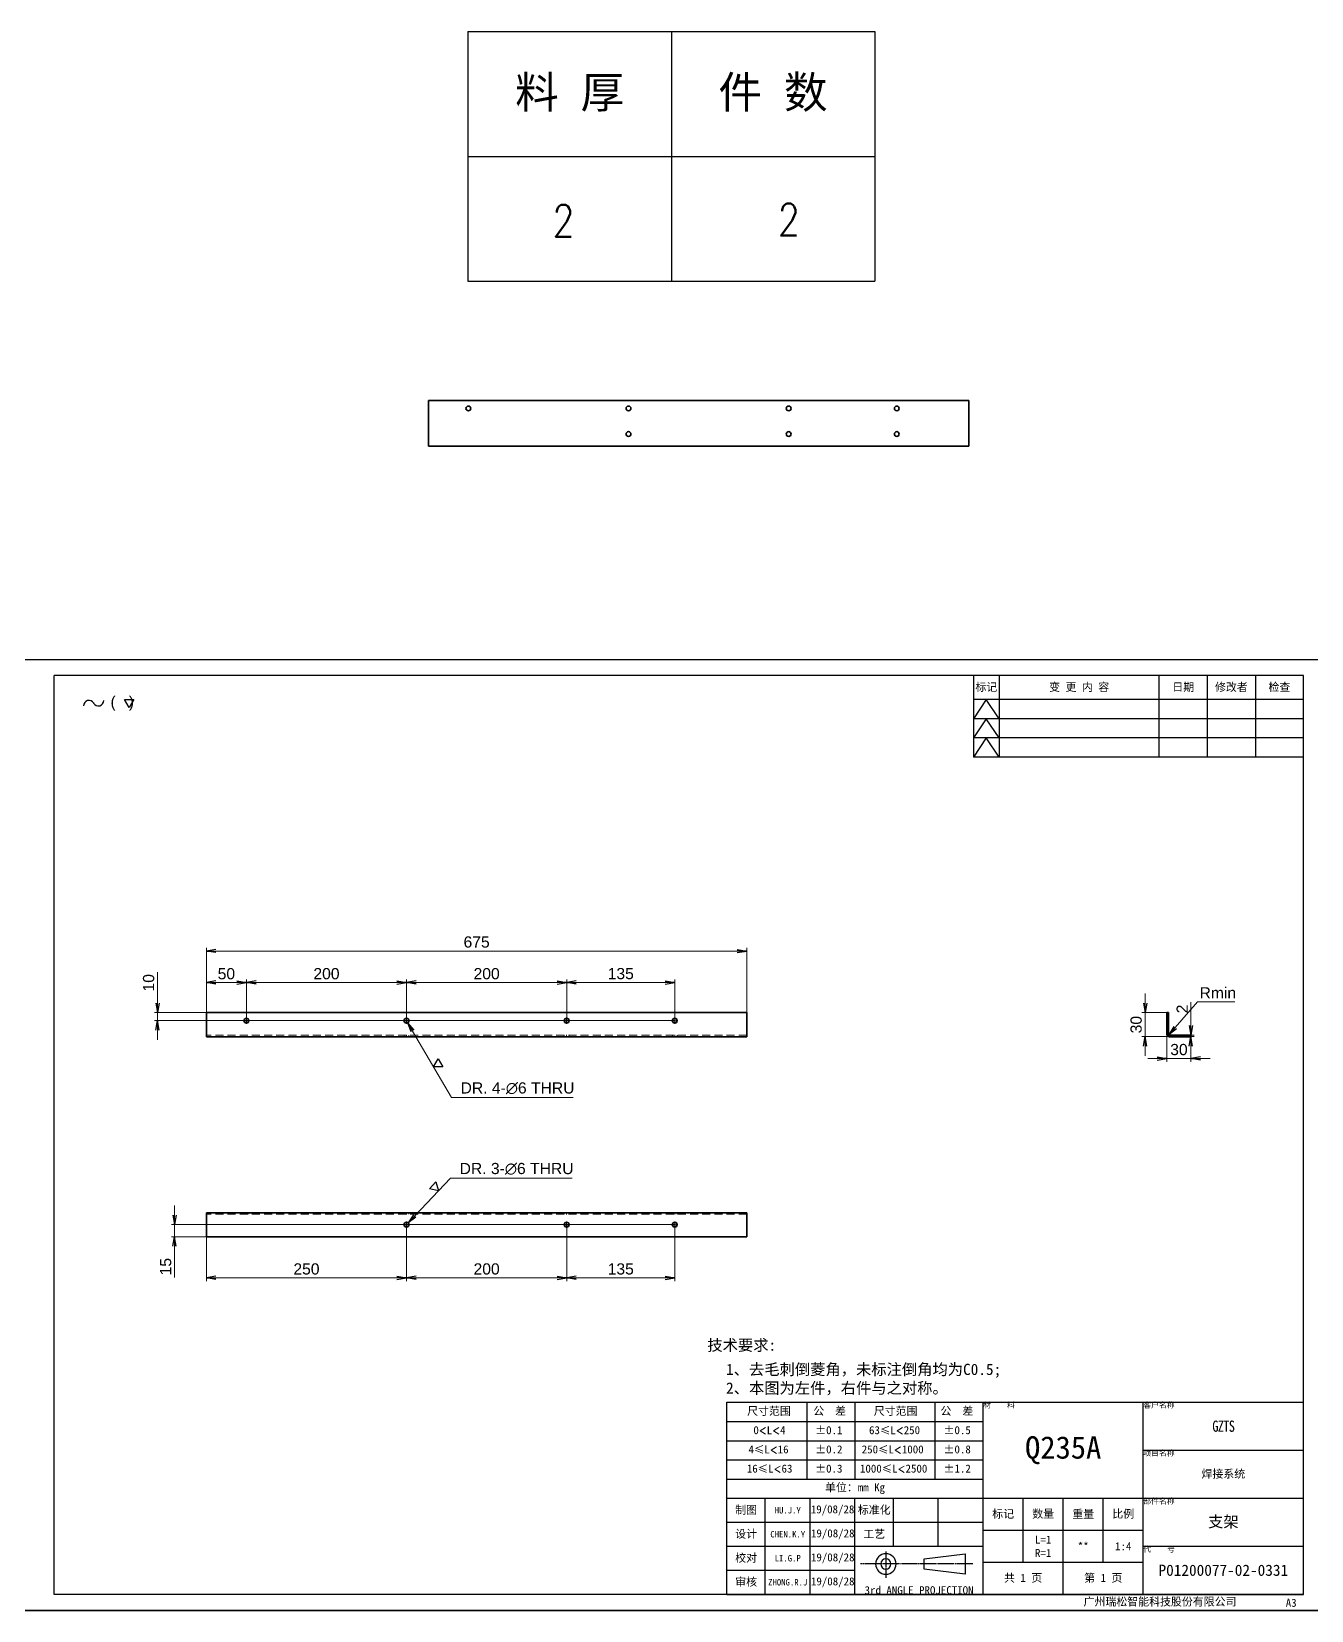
# Model space of a CAD drawing. Header units: millimetres. Extents: x -1727 to 307751, y -105919 to 6637.
# Drawn here: x 3478 to 5076, y -8118 to -6145 of the extents above; entities that cross this region are included whole.
import ezdxf
from ezdxf.enums import TextEntityAlignment as Align

# ---------------------------------------------------------------- set-up
doc = ezdxf.new("R2010")
doc.units = ezdxf.units.MM
doc.linetypes.add('CENTER-HOKUTO', pattern=[23, 20, -1, 1, -1])
doc.linetypes.add('HIDDEN-HOKUTO', pattern=[3.8, 2.5, -1.3])
doc.layers.add('A3', color=7, linetype='Continuous', plot=False)
for name, color, linetype in [('AM_7', 2, 'CENTER-HOKUTO'), ('AM_HID', 1, 'HIDDEN-HOKUTO'), ('AM_VIS', 7, 'Continuous'), ('TITLE_FRAME', 7, 'Continuous'), ('WORD_DIM', 253, 'Continuous')]:
    doc.layers.add(name, color=color, linetype=linetype)
doc.layers.add('SOLID LINE', color=7, linetype='Continuous', lineweight=30)
doc.styles.add('DIM', font='txt.shx', dxfattribs={"width": 0.8, "bigfont": 'bigfont.shx'})
doc.styles.get("Standard").update_dxf_attribs({"font": 'arial.ttf'})
doc.dimstyles.new('STANDARD 1-4', dxfattribs={"dimscale": 4, "dimtxt": 3.5, "dimasz": 3, "dimexe": 1, "dimexo": 0, "dimgap": 1, "dimtad": 3, "dimdsep": 46, "dimtxsty": 'Standard', "dimblk1": 'OPEN', "dimblk2": 'OPEN', "dimsah": 1, "dimcen": 0, "dimclrd": 256, "dimclre": 256, "dimclrt": 3, "dimazin": 2, "dimtfac": 1, "dimtmove": 0, "dimatfit": 3, "dimldrblk": 'OPEN', "dimfxl": 0, "dimtolj": 1, "dimtzin": 0, "dimlwd": 13, "dimlwe": 13, "dimarcsym": 0})
doc.dimstyles.new('STANDARD 1-4$3', dxfattribs={"dimscale": 4, "dimtxt": 3.5, "dimasz": 3, "dimexe": 1, "dimexo": 0, "dimgap": 1, "dimtad": 3, "dimtoh": 1, "dimdsep": 46, "dimtxsty": 'Standard', "dimblk1": 'OPEN', "dimblk2": 'OPEN', "dimsah": 1, "dimcen": 0, "dimclrd": 256, "dimclre": 256, "dimclrt": 3, "dimazin": 2, "dimtfac": 1, "dimtmove": 0, "dimatfit": 3, "dimldrblk": 'OPEN', "dimfxl": 0, "dimtolj": 1, "dimtzin": 0, "dimlwd": 13, "dimlwe": 13, "dimarcsym": 0})
doc.dimstyles.new('STANDARD 1-4$4', dxfattribs={"dimscale": 4, "dimtxt": 3.5, "dimasz": 3, "dimexe": 1, "dimexo": 0, "dimgap": 1, "dimtad": 3, "dimtoh": 1, "dimdsep": 46, "dimtxsty": 'Standard', "dimblk1": 'OPEN', "dimblk2": 'OPEN', "dimsah": 1, "dimcen": 0, "dimclrd": 256, "dimclre": 256, "dimclrt": 3, "dimazin": 2, "dimtfac": 1, "dimtmove": 0, "dimatfit": 3, "dimldrblk": 'OPEN', "dimfxl": 0, "dimtolj": 1, "dimtzin": 0, "dimlwd": 13, "dimlwe": 13, "dimarcsym": 0})

# ---------------------------------------------------------------- blocks, each defined once
blk = doc.blocks.new('_OPEN')
at = {"color": 0}
for p, q in [((-1, 0.17), (0, 0)), ((-1, -0.17), (0, 0)), ((0, 0), (-1, 0))]:
    blk.add_line(p, q, dxfattribs=at)
blk = doc.blocks.new('*D254')
at = {"layer": 'DEFPOINTS', "color": 0, "linetype": 'Continuous', "ltscale": 5, "transparency": 16777216}
for p in [(4371, -7294.2), (3696, -7380.8), (4371, -7386.2)]:
    blk.add_point(p, dxfattribs=at)
at = {"layer": 'WORD_DIM', "linetype": 'Continuous', "lineweight": 13, "ltscale": 5, "transparency": 16777216}
for p, q in [((3696, -7380.8), (3696, -7290.2)), ((3708, -7294.2), (4359, -7294.2)), ((4371, -7386.2), (4371, -7290.2))]:
    blk.add_line(p, q, dxfattribs=at)
at = {"layer": 'WORD_DIM', "linetype": 'Continuous', "lineweight": 13, "ltscale": 5, "transparency": 16777216, "xscale": 12, "yscale": 12, "zscale": 12, "rotation": 180}
blk.add_blockref('_OPEN', (3696, -7294.2), dxfattribs=at)
at = {"layer": 'WORD_DIM', "linetype": 'Continuous', "lineweight": 13, "ltscale": 5, "transparency": 16777216, "xscale": 12, "yscale": 12, "zscale": 12}
blk.add_blockref('_OPEN', (4371, -7294.2), dxfattribs=at)
at = {"layer": 'WORD_DIM', "color": 3, "linetype": 'Continuous', "ltscale": 5, "transparency": 16777216, "insert": (4033.5, -7283), "char_height": 14, "attachment_point": 5}
blk.add_mtext('\\A1;675', dxfattribs=at)
blk = doc.blocks.new('*D255')
at = {"layer": 'DEFPOINTS', "color": 0, "linetype": 'Continuous', "ltscale": 5, "transparency": 16777216}
for p in [(3746, -7333.7), (3696, -7380.8), (3746, -7381.2)]:
    blk.add_point(p, dxfattribs=at)
at = {"layer": 'WORD_DIM', "linetype": 'Continuous', "lineweight": 13, "ltscale": 5, "transparency": 16777216}
for p, q in [((3696, -7380.8), (3696, -7329.7)), ((3708, -7333.7), (3734, -7333.7)), ((3746, -7381.2), (3746, -7329.7))]:
    blk.add_line(p, q, dxfattribs=at)
at = {"layer": 'WORD_DIM', "linetype": 'Continuous', "lineweight": 13, "ltscale": 5, "transparency": 16777216, "xscale": 12, "yscale": 12, "zscale": 12, "rotation": 180}
blk.add_blockref('_OPEN', (3696, -7333.7), dxfattribs=at)
at = {"layer": 'WORD_DIM', "linetype": 'Continuous', "lineweight": 13, "ltscale": 5, "transparency": 16777216, "xscale": 12, "yscale": 12, "zscale": 12}
blk.add_blockref('_OPEN', (3746, -7333.7), dxfattribs=at)
at = {"layer": 'WORD_DIM', "color": 3, "linetype": 'Continuous', "ltscale": 5, "transparency": 16777216, "insert": (3721, -7322.6), "char_height": 14, "attachment_point": 5}
blk.add_mtext('\\A1;50', dxfattribs=at)
blk = doc.blocks.new('*D256')
at = {"layer": 'DEFPOINTS', "color": 0, "linetype": 'Continuous', "ltscale": 5, "transparency": 16777216}
for p in [(3946, -7333.7), (3746, -7381.2), (3946, -7381.2)]:
    blk.add_point(p, dxfattribs=at)
at = {"layer": 'WORD_DIM', "linetype": 'Continuous', "lineweight": 13, "ltscale": 5, "transparency": 16777216}
for p, q in [((3746, -7381.2), (3746, -7329.7)), ((3758, -7333.7), (3934, -7333.7)), ((3946, -7381.2), (3946, -7329.7))]:
    blk.add_line(p, q, dxfattribs=at)
at = {"layer": 'WORD_DIM', "linetype": 'Continuous', "lineweight": 13, "ltscale": 5, "transparency": 16777216, "xscale": 12, "yscale": 12, "zscale": 12, "rotation": 180}
blk.add_blockref('_OPEN', (3746, -7333.7), dxfattribs=at)
at = {"layer": 'WORD_DIM', "linetype": 'Continuous', "lineweight": 13, "ltscale": 5, "transparency": 16777216, "xscale": 12, "yscale": 12, "zscale": 12}
blk.add_blockref('_OPEN', (3946, -7333.7), dxfattribs=at)
at = {"layer": 'WORD_DIM', "color": 3, "linetype": 'Continuous', "ltscale": 5, "transparency": 16777216, "insert": (3846, -7322.6), "char_height": 14, "attachment_point": 5}
blk.add_mtext('\\A1;200', dxfattribs=at)
blk = doc.blocks.new('*D257')
at = {"layer": 'DEFPOINTS', "color": 0, "linetype": 'Continuous', "ltscale": 5, "transparency": 16777216}
for p in [(4146, -7333.7), (3946, -7381.2), (4146, -7381.2)]:
    blk.add_point(p, dxfattribs=at)
at = {"layer": 'WORD_DIM', "linetype": 'Continuous', "lineweight": 13, "ltscale": 5, "transparency": 16777216}
for p, q in [((3946, -7381.2), (3946, -7329.7)), ((3958, -7333.7), (4134, -7333.7)), ((4146, -7381.2), (4146, -7329.7))]:
    blk.add_line(p, q, dxfattribs=at)
at = {"layer": 'WORD_DIM', "linetype": 'Continuous', "lineweight": 13, "ltscale": 5, "transparency": 16777216, "xscale": 12, "yscale": 12, "zscale": 12, "rotation": 180}
blk.add_blockref('_OPEN', (3946, -7333.7), dxfattribs=at)
at = {"layer": 'WORD_DIM', "linetype": 'Continuous', "lineweight": 13, "ltscale": 5, "transparency": 16777216, "xscale": 12, "yscale": 12, "zscale": 12}
blk.add_blockref('_OPEN', (4146, -7333.7), dxfattribs=at)
at = {"layer": 'WORD_DIM', "color": 3, "linetype": 'Continuous', "ltscale": 5, "transparency": 16777216, "insert": (4046, -7322.6), "char_height": 14, "attachment_point": 5}
blk.add_mtext('\\A1;200', dxfattribs=at)
blk = doc.blocks.new('*D258')
at = {"layer": 'DEFPOINTS', "color": 0, "linetype": 'Continuous', "ltscale": 5, "transparency": 16777216}
for p in [(4281, -7333.7), (4146, -7381.2), (4281, -7381.2)]:
    blk.add_point(p, dxfattribs=at)
at = {"layer": 'WORD_DIM', "linetype": 'Continuous', "lineweight": 13, "ltscale": 5, "transparency": 16777216}
for p, q in [((4146, -7381.2), (4146, -7329.7)), ((4158, -7333.7), (4269, -7333.7)), ((4281, -7381.2), (4281, -7329.7))]:
    blk.add_line(p, q, dxfattribs=at)
at = {"layer": 'WORD_DIM', "linetype": 'Continuous', "lineweight": 13, "ltscale": 5, "transparency": 16777216, "xscale": 12, "yscale": 12, "zscale": 12, "rotation": 180}
blk.add_blockref('_OPEN', (4146, -7333.7), dxfattribs=at)
at = {"layer": 'WORD_DIM', "linetype": 'Continuous', "lineweight": 13, "ltscale": 5, "transparency": 16777216, "xscale": 12, "yscale": 12, "zscale": 12}
blk.add_blockref('_OPEN', (4281, -7333.7), dxfattribs=at)
at = {"layer": 'WORD_DIM', "color": 3, "linetype": 'Continuous', "ltscale": 5, "transparency": 16777216, "insert": (4213.5, -7322.5), "char_height": 14, "attachment_point": 5}
blk.add_mtext('\\A1;135', dxfattribs=at)
blk = doc.blocks.new('*D259')
at = {"layer": 'DEFPOINTS', "color": 0, "linetype": 'Continuous', "ltscale": 5, "transparency": 16777216}
for p in [(3635.1, -7371.2), (3696, -7371.2), (4281, -7381.2)]:
    blk.add_point(p, dxfattribs=at)
at = {"layer": 'WORD_DIM', "linetype": 'Continuous', "lineweight": 13, "ltscale": 5, "transparency": 16777216}
for p, q in [((3635.1, -7359.2), (3635.1, -7320.5)), ((3696, -7371.2), (3631.1, -7371.2)), ((3635.1, -7381.2), (3635.1, -7371.2)), ((4281, -7381.2), (3631.1, -7381.2)), ((3635.1, -7393.2), (3635.1, -7405.2))]:
    blk.add_line(p, q, dxfattribs=at)
at = {"layer": 'WORD_DIM', "linetype": 'Continuous', "lineweight": 13, "ltscale": 5, "transparency": 16777216, "xscale": 12, "yscale": 12, "zscale": 12}
for p, rotation in [((3635.1, -7371.2), 270), ((3635.1, -7381.2), 90)]:
    blk.add_blockref('_OPEN', p, dxfattribs=dict(at, rotation=rotation))
at = {"layer": 'WORD_DIM', "color": 3, "linetype": 'Continuous', "ltscale": 5, "transparency": 16777216, "insert": (3623.9, -7333.9), "char_height": 14, "attachment_point": 5, "rotation": 90}
blk.add_mtext('\\A1;10', dxfattribs=at)
blk = doc.blocks.new('*D260')
at = {"layer": 'DEFPOINTS', "color": 0, "linetype": 'Continuous', "ltscale": 5, "transparency": 16777216}
for p in [(3696, -7636.1), (3946, -7636.1), (3696, -7702.6)]:
    blk.add_point(p, dxfattribs=at)
at = {"layer": 'WORD_DIM', "linetype": 'Continuous', "lineweight": 13, "ltscale": 5, "transparency": 16777216}
for p, q in [((3696, -7636.1), (3696, -7706.6)), ((3946, -7636.1), (3946, -7706.6)), ((3934, -7702.6), (3708, -7702.6))]:
    blk.add_line(p, q, dxfattribs=at)
at = {"layer": 'WORD_DIM', "linetype": 'Continuous', "lineweight": 13, "ltscale": 5, "transparency": 16777216, "xscale": 12, "yscale": 12, "zscale": 12, "rotation": 180}
blk.add_blockref('_OPEN', (3696, -7702.6), dxfattribs=at)
at = {"layer": 'WORD_DIM', "linetype": 'Continuous', "lineweight": 13, "ltscale": 5, "transparency": 16777216, "xscale": 12, "yscale": 12, "zscale": 12}
blk.add_blockref('_OPEN', (3946, -7702.6), dxfattribs=at)
at = {"layer": 'WORD_DIM', "color": 3, "linetype": 'Continuous', "ltscale": 5, "transparency": 16777216, "insert": (3821, -7691.5), "char_height": 14, "attachment_point": 5}
blk.add_mtext('\\A1;250', dxfattribs=at)
blk = doc.blocks.new('*D261')
at = {"layer": 'DEFPOINTS', "color": 0, "linetype": 'Continuous', "ltscale": 5, "transparency": 16777216}
for p in [(3946, -7636.1), (4146, -7636.1), (4146, -7702.6)]:
    blk.add_point(p, dxfattribs=at)
at = {"layer": 'WORD_DIM', "linetype": 'Continuous', "lineweight": 13, "ltscale": 5, "transparency": 16777216}
for p, q in [((3946, -7636.1), (3946, -7706.6)), ((4146, -7636.1), (4146, -7706.6)), ((3958, -7702.6), (4134, -7702.6))]:
    blk.add_line(p, q, dxfattribs=at)
at = {"layer": 'WORD_DIM', "linetype": 'Continuous', "lineweight": 13, "ltscale": 5, "transparency": 16777216, "xscale": 12, "yscale": 12, "zscale": 12, "rotation": 180}
blk.add_blockref('_OPEN', (3946, -7702.6), dxfattribs=at)
at = {"layer": 'WORD_DIM', "linetype": 'Continuous', "lineweight": 13, "ltscale": 5, "transparency": 16777216, "xscale": 12, "yscale": 12, "zscale": 12}
blk.add_blockref('_OPEN', (4146, -7702.6), dxfattribs=at)
at = {"layer": 'WORD_DIM', "color": 3, "linetype": 'Continuous', "ltscale": 5, "transparency": 16777216, "insert": (4046, -7691.5), "char_height": 14, "attachment_point": 5}
blk.add_mtext('\\A1;200', dxfattribs=at)
blk = doc.blocks.new('*D262')
at = {"layer": 'DEFPOINTS', "color": 0, "linetype": 'Continuous', "ltscale": 5, "transparency": 16777216}
for p in [(4146, -7636.1), (4281, -7636.1), (4281, -7702.6)]:
    blk.add_point(p, dxfattribs=at)
at = {"layer": 'WORD_DIM', "linetype": 'Continuous', "lineweight": 13, "ltscale": 5, "transparency": 16777216}
for p, q in [((4146, -7636.1), (4146, -7706.6)), ((4281, -7636.1), (4281, -7706.6)), ((4158, -7702.6), (4269, -7702.6))]:
    blk.add_line(p, q, dxfattribs=at)
at = {"layer": 'WORD_DIM', "linetype": 'Continuous', "lineweight": 13, "ltscale": 5, "transparency": 16777216, "xscale": 12, "yscale": 12, "zscale": 12, "rotation": 180}
blk.add_blockref('_OPEN', (4146, -7702.6), dxfattribs=at)
at = {"layer": 'WORD_DIM', "linetype": 'Continuous', "lineweight": 13, "ltscale": 5, "transparency": 16777216, "xscale": 12, "yscale": 12, "zscale": 12}
blk.add_blockref('_OPEN', (4281, -7702.6), dxfattribs=at)
at = {"layer": 'WORD_DIM', "color": 3, "linetype": 'Continuous', "ltscale": 5, "transparency": 16777216, "insert": (4213.5, -7691.5), "char_height": 14, "attachment_point": 5}
blk.add_mtext('\\A1;135', dxfattribs=at)
blk = doc.blocks.new('*D263')
at = {"layer": 'DEFPOINTS', "color": 0, "linetype": 'Continuous', "ltscale": 5, "transparency": 16777216}
for p in [(3656.3, -7651.1), (3696, -7651.1), (4281, -7636.1)]:
    blk.add_point(p, dxfattribs=at)
at = {"layer": 'WORD_DIM', "linetype": 'Continuous', "lineweight": 13, "ltscale": 5, "transparency": 16777216}
for p, q in [((3656.3, -7624.1), (3656.3, -7612.1)), ((4281, -7636.1), (3652.3, -7636.1)), ((3696, -7651.1), (3652.3, -7651.1)), ((3656.3, -7636.1), (3656.3, -7651.1)), ((3656.3, -7663.1), (3656.3, -7702))]:
    blk.add_line(p, q, dxfattribs=at)
at = {"layer": 'WORD_DIM', "linetype": 'Continuous', "lineweight": 13, "ltscale": 5, "transparency": 16777216, "xscale": 12, "yscale": 12, "zscale": 12}
for p, rotation in [((3656.3, -7636.1), 270), ((3656.3, -7651.1), 90)]:
    blk.add_blockref('_OPEN', p, dxfattribs=dict(at, rotation=rotation))
at = {"layer": 'WORD_DIM', "color": 3, "linetype": 'Continuous', "ltscale": 5, "transparency": 16777216, "insert": (3645.2, -7688.6), "char_height": 14, "attachment_point": 5, "rotation": 90}
blk.add_mtext('\\A1;15', dxfattribs=at)
blk = doc.blocks.new('*D264')
at = {"layer": 'DEFPOINTS', "color": 0, "linetype": 'Continuous', "ltscale": 5, "transparency": 16777216}
for p in [(4868.4, -7371.2), (4896.6, -7371.2), (4901.5, -7401.2)]:
    blk.add_point(p, dxfattribs=at)
at = {"layer": 'WORD_DIM', "linetype": 'Continuous', "lineweight": 13, "ltscale": 5, "transparency": 16777216}
for p, q in [((4868.4, -7359.2), (4868.4, -7347.2)), ((4896.6, -7371.2), (4864.4, -7371.2)), ((4868.4, -7401.2), (4868.4, -7371.2)), ((4901.5, -7401.2), (4864.4, -7401.2)), ((4868.4, -7413.2), (4868.4, -7425.2))]:
    blk.add_line(p, q, dxfattribs=at)
at = {"layer": 'WORD_DIM', "linetype": 'Continuous', "lineweight": 13, "ltscale": 5, "transparency": 16777216, "xscale": 12, "yscale": 12, "zscale": 12}
for p, rotation in [((4868.4, -7371.2), 270), ((4868.4, -7401.2), 90)]:
    blk.add_blockref('_OPEN', p, dxfattribs=dict(at, rotation=rotation))
at = {"layer": 'WORD_DIM', "color": 3, "linetype": 'Continuous', "ltscale": 5, "transparency": 16777216, "insert": (4857.2, -7386.2), "char_height": 14, "attachment_point": 5, "rotation": 90}
blk.add_mtext('\\A1;30', dxfattribs=at)
blk = doc.blocks.new('*D265')
at = {"layer": 'DEFPOINTS', "color": 0, "linetype": 'Continuous', "ltscale": 5, "transparency": 16777216}
for p in [(4895.6, -7395.7), (4925.6, -7401.2), (4925.6, -7428.5)]:
    blk.add_point(p, dxfattribs=at)
at = {"layer": 'WORD_DIM', "linetype": 'Continuous', "lineweight": 13, "ltscale": 5, "transparency": 16777216}
for p, q in [((4895.6, -7395.7), (4895.6, -7432.5)), ((4925.6, -7401.2), (4925.6, -7432.5)), ((4883.6, -7428.5), (4871.6, -7428.5)), ((4895.6, -7428.5), (4925.6, -7428.5)), ((4937.6, -7428.5), (4949.6, -7428.5))]:
    blk.add_line(p, q, dxfattribs=at)
at = {"layer": 'WORD_DIM', "linetype": 'Continuous', "lineweight": 13, "ltscale": 5, "transparency": 16777216, "xscale": 12, "yscale": 12, "zscale": 12}
blk.add_blockref('_OPEN', (4895.6, -7428.5), dxfattribs=at)
at = {"layer": 'WORD_DIM', "linetype": 'Continuous', "lineweight": 13, "ltscale": 5, "transparency": 16777216, "xscale": 12, "yscale": 12, "zscale": 12, "rotation": 180}
blk.add_blockref('_OPEN', (4925.6, -7428.5), dxfattribs=at)
at = {"layer": 'WORD_DIM', "color": 3, "linetype": 'Continuous', "ltscale": 5, "transparency": 16777216, "insert": (4910.6, -7417.4), "char_height": 14, "attachment_point": 5}
blk.add_mtext('\\A1;30', dxfattribs=at)
blk = doc.blocks.new('*D266')
at = {"layer": 'DEFPOINTS', "color": 0, "linetype": 'Continuous', "ltscale": 5, "transparency": 16777216}
for p in [(4898, -7399), (4898.6, -7398.2)]:
    blk.add_point(p, dxfattribs=at)
at = {"layer": 'WORD_DIM', "linetype": 'ByBlock', "lineweight": 13, "ltscale": 5, "transparency": 16777216}
for p, q in [((4933.8, -7357.5), (4905.8, -7389.9)), ((4980.5, -7357.5), (4933.8, -7357.5))]:
    blk.add_line(p, q, dxfattribs=at)
at = {"layer": 'WORD_DIM', "linetype": 'Continuous', "lineweight": 13, "ltscale": 5, "transparency": 16777216, "xscale": 12, "yscale": 12, "zscale": 12, "rotation": 229.1891953305635}
blk.add_blockref('_OPEN', (4898, -7399), dxfattribs=at)
at = {"layer": 'WORD_DIM', "color": 3, "linetype": 'Continuous', "ltscale": 5, "transparency": 16777216, "insert": (4959.2, -7346.5), "char_height": 14, "attachment_point": 5}
blk.add_mtext('\\A1;Rmin', dxfattribs=at)
blk = doc.blocks.new('*D267')
at = {"layer": 'DEFPOINTS', "color": 0, "linetype": 'Continuous', "ltscale": 5, "transparency": 16777216}
for p in [(3944.4, -7378.6), (3947.5, -7383.8)]:
    blk.add_point(p, dxfattribs=at)
at = {"layer": 'WORD_DIM', "linetype": 'Continuous', "lineweight": 13, "ltscale": 5, "transparency": 16777216}
for p, q in [((4002.2, -7477.2), (3953.5, -7394.2)), ((4154.2, -7477.2), (4002.2, -7477.2))]:
    blk.add_line(p, q, dxfattribs=at)
at = {"layer": 'WORD_DIM', "linetype": 'Continuous', "lineweight": 13, "ltscale": 5, "transparency": 16777216, "xscale": 12, "yscale": 12, "zscale": 12, "rotation": 120.3516537074668}
blk.add_blockref('_OPEN', (3947.5, -7383.8), dxfattribs=at)
at = {"layer": 'WORD_DIM', "color": 3, "linetype": 'Continuous', "ltscale": 5, "transparency": 16777216, "insert": (4084.6, -7465.7), "char_height": 14, "attachment_point": 5}
blk.add_mtext('\\A1;DR. 4-∅6 THRU', dxfattribs=at)
blk = doc.blocks.new('shiage1')
at = {"layer": 'WORD_DIM', "color": 3, "linetype": 'Continuous'}
for p, q in [((0, 0), (-1.44, 2.5)), ((-1.44, 2.5), (1.44, 2.5)), ((1.44, 2.5), (0, 0))]:
    blk.add_line(p, q, dxfattribs=at)
blk = doc.blocks.new('*D268')
at = {"layer": 'DEFPOINTS', "color": 0, "linetype": 'Continuous', "ltscale": 5, "transparency": 16777216}
for p in [(3948, -7634), (3943.9, -7638.3)]:
    blk.add_point(p, dxfattribs=at)
at = {"layer": 'WORD_DIM', "linetype": 'Continuous', "lineweight": 13, "ltscale": 5, "transparency": 16777216}
for p, q in [((4001, -7577.9), (3956.3, -7625.2)), ((4153, -7577.9), (4001, -7577.9))]:
    blk.add_line(p, q, dxfattribs=at)
at = {"layer": 'WORD_DIM', "linetype": 'Continuous', "lineweight": 13, "ltscale": 5, "transparency": 16777216, "xscale": 12, "yscale": 12, "zscale": 12, "rotation": 226.6188650612831}
blk.add_blockref('_OPEN', (3948, -7634), dxfattribs=at)
at = {"layer": 'WORD_DIM', "color": 3, "linetype": 'Continuous', "ltscale": 5, "transparency": 16777216, "insert": (4083.4, -7566.4), "char_height": 14, "attachment_point": 5}
blk.add_mtext('\\A1;DR. 3-∅6 THRU', dxfattribs=at)
blk = doc.blocks.new('shiage0')
at = {"layer": 'WORD_DIM', "color": 3, "linetype": 'Continuous'}
for centre, start, end in [((1.69, 0), 30, 180), ((4.61, 1.69), 210, 0)]:
    blk.add_arc(centre, 1.69, start, end, dxfattribs=at)
blk = doc.blocks.new('12')
at = {"layer": 'TITLE_FRAME', "color": 3, "linetype": 'Continuous'}
blk.add_lwpolyline([(20.46, 3.03), (19.01, 5.53), (21.9, 5.53)], close=True, dxfattribs=at)
blk.add_blockref('shiage0', (6.23, 3.56), dxfattribs=at)
blk.add_text('(   )', height=3.5, dxfattribs=at).set_placement((14.64, 3.08))
blk = doc.blocks.new('*D339')
at = {"layer": 'DEFPOINTS', "color": 0, "linetype": 'Continuous', "ltscale": 5, "transparency": 16777216}
for p in [(4925.6, -7399.2), (4925.6, -7399.2), (4925.6, -7401.2)]:
    blk.add_point(p, dxfattribs=at)
at = {"layer": 'WORD_DIM', "linetype": 'Continuous', "lineweight": 13, "ltscale": 5, "transparency": 16777216}
for p, q in [((4925.6, -7387.2), (4925.6, -7358)), ((4925.6, -7399.2), (4929.6, -7399.2)), ((4925.6, -7401.2), (4925.6, -7399.2)), ((4925.6, -7401.2), (4929.6, -7401.2)), ((4925.6, -7413.2), (4925.6, -7425.2))]:
    blk.add_line(p, q, dxfattribs=at)
at = {"layer": 'WORD_DIM', "linetype": 'Continuous', "lineweight": 13, "ltscale": 5, "transparency": 16777216, "xscale": 12, "yscale": 12, "zscale": 12}
for p, rotation in [((4925.6, -7399.2), 270), ((4925.6, -7401.2), 90)]:
    blk.add_blockref('_OPEN', p, dxfattribs=dict(at, rotation=rotation))
at = {"layer": 'WORD_DIM', "color": 3, "linetype": 'Continuous', "ltscale": 5, "transparency": 16777216, "insert": (4914.6, -7366.6), "char_height": 14, "attachment_point": 5, "rotation": 90}
blk.add_mtext('\\A1;2', dxfattribs=at)
blk = doc.blocks.new('*T16')
at = {"color": 0, "linetype": 'ByBlock', "lineweight": -2, "transparency": 16777216}
for p, q in [((0, 0), (127, 0)), ((0, 0), (0, -78)), ((63.5, 0), (63.5, -78)), ((127, 0), (127, -78)), ((0, -39), (127, -39)), ((0, -78), (127, -78))]:
    blk.add_line(p, q, dxfattribs=at)
at = {"color": 0, "transparency": 16777216, "char_height": 10, "width": 60.5, "attachment_point": 5}
for s, insert in [('{\\fSimSun|b0|i0|c134|p2;料 厚}', (31.75, -19.5)), ('{\\fSimSun|b0|i0|c134|p2;件 数}', (95.25, -19.5))]:
    blk.add_mtext(s, dxfattribs=dict(at, insert=insert))
blk = doc.blocks.new('拆图参数')
blk.add_blockref('*T16', (-63.5, 78))
at = {"style": 'DIM', "width": 0.8}
blk.add_attdef('6', text='', height=10, dxfattribs=at).set_placement((-37.13, 18.91), align=Align.MIDDLE_LEFT)
blk.add_attdef('1', text='', height=10, dxfattribs=at).set_placement((36.65, 19.27), align=Align.MIDDLE_CENTER)

msp = doc.modelspace()

# ---------------------------------------------------------------- linework, layer by layer
msp.add_line((538.05434, -8118.07641), (39955.55791, -8118.07641))
at = {"layer": 'A3', "linetype": 'Continuous'}
msp.add_lwpolyline([(3406.05394, -6929.98265), (5086.05394, -6929.98265), (5086.05394, -8117.98265), (3406.05394, -8117.98265)], close=True, dxfattribs=at)
at = {"layer": 'AM_7', "lineweight": 13, "ltscale": 4}
for p, q in [((3745.96541, -7377.32346), (3745.96541, -7385.1235)), ((3945.96541, -7377.32346), (3945.96541, -7385.1235)), ((4145.96541, -7377.32346), (4145.96541, -7385.1235)), ((4280.96541, -7377.32346), (4280.96541, -7385.1235)), ((3749.86531, -7381.22348), (3742.06551, -7381.22348)), ((3949.86531, -7381.22348), (3942.06551, -7381.22348)), ((4149.86531, -7381.22348), (4142.06551, -7381.22348)), ((4284.86531, -7381.22348), (4277.06551, -7381.22348)), ((4897.83018, -7381.22348), (4895.4293, -7381.22348)), ((3945.96541, -7399.02341), (3945.96541, -7401.42404)), ((4145.96541, -7399.02341), (4145.96541, -7401.42404)), ((4280.96541, -7399.02341), (4280.96541, -7401.42404)), ((4910.62999, -7399.02341), (4910.62999, -7401.42404)), ((3745.96541, -7623.33872), (3745.96541, -7620.93869)), ((3945.96541, -7623.33872), (3945.96541, -7620.93869)), ((3945.96541, -7632.23868), (3945.96541, -7640.03873)), ((4145.96541, -7623.33872), (4145.96541, -7620.93869)), ((4145.96541, -7632.23868), (4145.96541, -7640.03873)), ((4280.96541, -7623.33872), (4280.96541, -7620.93869)), ((4280.96541, -7632.23868), (4280.96541, -7640.03873)), ((3949.86531, -7636.13871), (3942.06551, -7636.13871)), ((4149.86531, -7636.13871), (4142.06551, -7636.13871)), ((4284.86531, -7636.13871), (4277.06551, -7636.13871))]:
    msp.add_line(p, q, dxfattribs=at)
at = {"layer": 'AM_7', "color": 2, "linetype": 'CENTER-HOKUTO'}
for p, q in [((4544.59188, -8044.30897), (4544.59188, -8077.38417)), ((4653.01428, -8060.05297), (4512.98228, -8060.05297))]:
    msp.add_line(p, q, dxfattribs=at)
at = {"layer": 'AM_HID', "lineweight": 13, "ltscale": 4}
for p, q in [((4897.62999, -7378.22348), (4895.62999, -7378.22348)), ((4897.62999, -7378.22348), (4895.62999, -7378.22348)), ((4897.62999, -7378.22348), (4895.62999, -7378.22348)), ((4897.62999, -7378.22348), (4895.62999, -7378.22348)), ((4897.62999, -7378.22348), (4895.62999, -7378.22348)), ((4897.62999, -7384.22348), (4895.62999, -7384.22348)), ((4897.62999, -7384.22348), (4895.62999, -7384.22348)), ((4897.62999, -7384.22348), (4895.62999, -7384.22348)), ((4897.62999, -7384.22348), (4895.62999, -7384.22348)), ((4897.62999, -7384.22348), (4895.62999, -7384.22348)), ((4370.96541, -7399.22348), (3695.96541, -7399.22348)), ((3942.96541, -7399.22348), (3942.96541, -7401.22348)), ((3948.96541, -7399.22348), (3948.96541, -7401.22348)), ((4142.96541, -7399.22348), (4142.96541, -7401.22348)), ((4148.96541, -7399.22348), (4148.96541, -7401.22348)), ((4277.96541, -7399.22348), (4277.96541, -7401.22348)), ((4283.96541, -7399.22348), (4283.96541, -7401.22348)), ((4907.62999, -7399.22348), (4907.62999, -7401.22348)), ((4907.62999, -7399.22348), (4907.62999, -7401.22348)), ((4907.62999, -7399.22348), (4907.62999, -7401.22348)), ((4913.62999, -7399.22348), (4913.62999, -7401.22348)), ((4913.62999, -7399.22348), (4913.62999, -7401.22348)), ((4913.62999, -7399.22348), (4913.62999, -7401.22348)), ((4370.96541, -7623.13871), (3695.96541, -7623.13871)), ((3742.96541, -7623.13871), (3742.96541, -7621.13871)), ((3748.96541, -7623.13871), (3748.96541, -7621.13871)), ((3942.96541, -7623.13871), (3942.96541, -7621.13871)), ((3948.96541, -7623.13871), (3948.96541, -7621.13871)), ((4142.96541, -7623.13871), (4142.96541, -7621.13871)), ((4148.96541, -7623.13871), (4148.96541, -7621.13871)), ((4277.96541, -7623.13871), (4277.96541, -7621.13871)), ((4283.96541, -7623.13871), (4283.96541, -7621.13871))]:
    msp.add_line(p, q, dxfattribs=at)
at = {"layer": 'AM_VIS', "color": 7, "lineweight": 35, "ltscale": 4}
for p, q in [((3973.22309, -6606.26683), (3973.22309, -6663.26683)), ((4648.22309, -6606.26683), (3973.22309, -6606.26683)), ((4648.22309, -6663.26683), (4648.22309, -6606.26683)), ((4648.22309, -6663.26683), (3973.22309, -6663.26683)), ((4370.96541, -7371.22348), (3695.96541, -7371.22348)), ((3695.96541, -7401.22348), (3695.96541, -7371.22348)), ((4370.96541, -7401.22348), (4370.96541, -7371.22348)), ((4895.62999, -7371.22348), (4897.62999, -7371.22348)), ((4895.62999, -7398.22348), (4895.62999, -7371.22348)), ((4897.62999, -7398.22348), (4897.62999, -7371.22348)), ((3695.96541, -7401.22348), (4370.96541, -7401.22348)), ((4925.62999, -7399.22348), (4898.62999, -7399.22348)), ((4925.62999, -7401.22348), (4898.62999, -7401.22348)), ((4925.62999, -7401.22348), (4925.62999, -7399.22348)), ((3695.96541, -7621.13871), (3695.96541, -7651.13871)), ((3695.96541, -7621.13871), (4370.96541, -7621.13871)), ((4370.96541, -7651.13871), (4370.96541, -7621.13871)), ((4370.96541, -7651.13871), (3695.96541, -7651.13871))]:
    msp.add_line(p, q, dxfattribs=at)
at = {"layer": 'AM_VIS', "linetype": 'Continuous'}
for p, q in [((5066.05394, -6949.98265), (3506.05394, -6949.98265)), ((3506.05394, -8097.98265), (3506.05394, -6949.98265)), ((5066.05394, -8097.98265), (5066.05394, -6949.98265)), ((5066.05394, -8097.98265), (3506.05394, -8097.98265))]:
    msp.add_line(p, q, dxfattribs=at)
at = {"layer": 'AM_VIS', "color": 7, "lineweight": 35, "ltscale": 4}
for centre in [(4023.22309, -6616.26683), (4223.22309, -6616.26683), (4423.22309, -6616.26683), (4558.22309, -6616.26683), (4223.22309, -6648.26683), (4423.22309, -6648.26683), (4558.22309, -6648.26683), (3745.96541, -7381.22348), (3945.96541, -7381.22348), (4145.96541, -7381.22348), (4280.96541, -7381.22348), (3945.96541, -7636.13871), (4145.96541, -7636.13871), (4280.96541, -7636.13871)]:
    msp.add_circle(centre, 3, dxfattribs=at)
for radius in [3, 1]:
    msp.add_arc((4898.62999, -7398.22348), radius, 180, 270, dxfattribs=at)
at = {"layer": 'TITLE_FRAME', "linetype": 'Continuous'}
for p, q in [((4654.05394, -6949.98265), (4654.05394, -7051.98265)), ((4686.05394, -6949.98265), (4686.05394, -7051.98265)), ((4886.05394, -7051.98265), (4886.05394, -6949.98265)), ((4946.05394, -6949.98265), (4946.05394, -7051.98265)), ((5006.05394, -6949.98265), (5006.05394, -7051.98265)), ((5066.05394, -7051.98265), (5066.05394, -6949.98265)), ((5066.05394, -6979.98265), (4654.05394, -6979.98265)), ((4670.05394, -6979.98265), (4654.05394, -7003.98265)), ((4686.05394, -7003.98265), (4670.05394, -6979.98265)), ((5066.05394, -7003.98265), (4654.05394, -7003.98265)), ((4670.05394, -7003.98265), (4654.05394, -7027.98265)), ((4686.05394, -7027.98265), (4670.05394, -7003.98265)), ((5066.05394, -7027.98265), (4654.05394, -7027.98265)), ((4670.05394, -7027.98265), (4654.05394, -7051.98265)), ((4686.05394, -7051.98265), (4670.05394, -7027.98265)), ((5066.05394, -7051.98265), (4654.05394, -7051.98265)), ((4346.05394, -7857.98265), (5066.05394, -7857.98265)), ((4346.05394, -8097.98265), (4346.05394, -7857.98265)), ((4446.05394, -7857.98265), (4446.05394, -7953.98265)), ((4506.05394, -7857.98265), (4506.05394, -7953.98265)), ((4606.05394, -7953.98265), (4606.05394, -7857.98265)), ((4666.05394, -8097.98265), (4666.05394, -7857.98265)), ((4866.05394, -8097.98265), (4866.05394, -7857.98265)), ((5066.05394, -8097.98265), (5066.05394, -7857.98265)), ((4346.05394, -7881.98265), (4666.05394, -7881.98265)), ((4346.05394, -7905.98265), (4666.05394, -7905.98265)), ((4346.05394, -7929.98265), (4666.05394, -7929.98265)), ((4866.05394, -7917.98265), (5066.05394, -7917.98265)), ((4346.05394, -7953.98265), (4666.05394, -7953.98265)), ((4346.05394, -7977.98265), (5066.05394, -7977.98265)), ((4394.05394, -8097.98265), (4394.05394, -7977.98265)), ((4450.05394, -8097.98265), (4450.05394, -7977.98265)), ((4506.05394, -8097.98265), (4506.05394, -7977.98265)), ((4554.05394, -8037.98265), (4554.05394, -7977.98265)), ((4610.05394, -8037.98265), (4610.05394, -7977.98265)), ((4716.05394, -8057.98265), (4716.05394, -7977.98265)), ((4766.05394, -8097.98265), (4766.05394, -7977.98265)), ((4816.05394, -8057.98265), (4816.05394, -7977.98265)), ((4346.05394, -8007.98265), (4666.05394, -8007.98265)), ((4666.05394, -8017.98265), (4866.05394, -8017.98265)), ((4346.05394, -8037.98265), (4666.05394, -8037.98265)), ((4866.05394, -8037.98265), (5066.05394, -8037.98265)), ((4346.05394, -8067.98265), (4506.05394, -8067.98265)), ((4666.05394, -8057.98265), (4866.05394, -8057.98265)), ((4346.05394, -8097.98265), (5066.05394, -8097.98265)), ((4346.05394, -8097.98265), (5066.05394, -8097.98265))]:
    msp.add_line(p, q, dxfattribs=at)
at = {"layer": 'TITLE_FRAME', "color": 3, "linetype": 'Continuous'}
for p, q in [((4592.59188, -8053.65297), (4643.79188, -8047.25297)), ((4643.79188, -8047.25297), (4643.79188, -8072.85297)), ((4592.59188, -8066.45297), (4592.59188, -8053.65297)), ((4643.79188, -8072.85297), (4592.59188, -8066.45297))]:
    msp.add_line(p, q, dxfattribs=at)
for radius in [12.8, 6.4]:
    msp.add_arc((4544.59188, -8060.05297), radius, 0, 359.98938268, dxfattribs=at)

# ---------------------------------------------------------------- block references
at = {"xscale": 4, "yscale": 4, "zscale": 4}
msp.add_blockref('拆图参数', (4276.72867, -6457.42912), dxfattribs=at).add_auto_attribs({'1': '2', '6': '2'})
at = {"layer": 'WORD_DIM', "color": 4, "linetype": 'Continuous', "ltscale": 5, "xscale": 4, "yscale": 4, "zscale": 4}
msp.add_blockref('12', (3517.72166, -7002.12739), dxfattribs=at)
at = {"layer": 'WORD_DIM', "color": 3, "linetype": 'Continuous', "ltscale": 5, "yscale": 4, "zscale": 4}
for p, xscale, rotation in [((3979.80726, -7439.01719), 3.999999999994769, 300.3516537079143), ((3985.95625, -7593.82168), 3.999999999994474, 46.61886506200912)]:
    msp.add_blockref('shiage1', p, dxfattribs=dict(at, xscale=xscale, rotation=rotation))

# ---------------------------------------------------------------- texts
at = {"layer": 'SOLID LINE', "ltscale": 0.5}
for s, insert, char_height, width, attachment_point in [('\\pt60;{\\fSimHei|b0|i0|c134|p2;\\C3;标记}', (4670.05394, -6964.98265), 10, 32, 5), ('\\pt60;{\\fSimHei|b0|i0|c134|p2;\\C3;变 更 内 容}', (4786.05394, -6964.98265), 10, 200, 5), ('\\pt60;{\\fSimHei|b0|i0|c134|p2;\\C3;日期}', (4916.05394, -6964.98265), 10, 60, 5), ('\\pt60;{\\fSimHei|b0|i0|c134|p2;\\C3;修改者}', (4976.05394, -6964.98265), 10, 60, 5), ('\\pt60;{\\fSimHei|b0|i0|c134|p2;\\C3;检查}', (5036.05394, -6964.98265), 10, 60, 5), ('\\pt84;{\\fSimHei|b0|i0|c134|p2;\\C3;技术要求:}', (4321.65549, -7779.59064), 14, 120.242104, 1), ('\\pt84;{\\fSimHei|b0|i0|c134|p2;\\C3;\\P1、去毛刺倒菱角，未标注倒角均为C0.5;\\P2、本图为左件，右件与之对称。}', (4345.05278, -7786.55547), 14, 446.3637409, 1), ('\\pt60;{\\fSimHei|b0|i0|c134|p2;\\C3;尺寸范围}', (4371.33379, -7863.8669), 10, 181.2060754, 1), ('\\pt60;{\\fSimHei|b0|i0|c134|p2;\\C3;公  差}', (4453.94875, -7863.8669), 10, 181.2060754, 1), ('\\pt60;{\\fSimHei|b0|i0|c134|p2;\\C3;尺寸范围}', (4529.5236, -7863.8669), 10, 181.2060754, 1), ('\\pt60;{\\fSimHei|b0|i0|c134|p2;\\C3;公  差}', (4612.87818, -7863.8669), 10, 181.2060754, 1), ('{\\fSimHei|b0|i0|c134|p2;\\C3;材    料}', (4666.05394, -7857.98265), 7, 200, 1), ('\\pt42;{\\fSimHei|b0|i0|c134|p2;\\C3;客户名称}', (4866.05394, -7857.98265), 7, 200, 1), ('\\pt60;{\\fSimHei|b0|i0|c134|p2;\\C3;0\\Fromans,bigfont|c134;\\H0.9583x;<\\fSimHei|b0|i0|c134|p2;\\H1.044x;L\\Fromans,bigfont|c134;\\H0.9583x;<\\fSimHei|b0|i0|c134|p2;\\H1.044x;4}', (4379.17606, -7887.8669), 10, 181.2060754, 1), ('\\pt60;{\\fSimHei|b0|i0|c134|p2;\\C3;%%P0.1}', (4456.3833, -7887.8669), 10, 181.2060754, 1), ('\\pt60;{\\fSimHei|b0|i0|c134|p2;\\C3;63\\H0.9583x;≤\\H1.044x;L\\Fromans,bigfont|c134;\\H0.9579x;<\\fSimHei|b0|i0|c134|p2;\\H1.044x;250}', (4523.58866, -7887.8669), 10, 181.2060754, 1), ('\\pt60;{\\fSimHei|b0|i0|c134|p2;\\C3;%%P0.5}', (4616.6646, -7887.8669), 10, 181.2060754, 1), ('{\\fSimHei|b0|i0|c134|p2;\\W0.8;\\T0.9;\\C3;GZTS}', (4966.05394, -7887.98265), 14, 200, 5), ('\\pt168;{\\fSimHei|b0|i0|c134|p2;\\C3;Q235A}', (4766.05394, -7917.98265), 28, 200, 5), ('\\pt60;{\\fSimHei|b0|i0|c134|p2;\\C3;4\\H0.9583x;≤\\H1.043x;L\\Fromans,bigfont|c134;\\H0.9588x;<\\fSimHei|b0|i0|c134|p2;\\H1.043x;16}', (4373.04, -7911.8669), 10, 181.2060754, 1), ('\\pt60;{\\fSimHei|b0|i0|c134|p2;\\C3;%%P0.2}', (4456.3833, -7911.8669), 10, 181.2060754, 1), ('\\pt60;{\\fSimHei|b0|i0|c134|p2;\\C3;250\\H0.9583x;≤\\H1.044x;L\\Fromans,bigfont|c134;\\H0.9579x;<\\fSimHei|b0|i0|c134|p2;\\H1.044x;1000}', (4514.4581, -7911.8669), 10, 181.2060754, 1), ('\\pt60;{\\fSimHei|b0|i0|c134|p2;\\C3;%%P0.8}', (4616.6646, -7911.8669), 10, 181.2060754, 1), ('\\pt42;{\\fSimHei|b0|i0|c134|p2;\\C3;项目名称}', (4866.05394, -7917.98265), 7, 200, 1), ('\\pt60;{\\fSimHei|b0|i0|c134|p2;\\C3;16\\H0.9583x;≤\\H1.044x;L\\Fromans,bigfont|c134;\\H0.9579x;<\\fSimHei|b0|i0|c134|p2;\\H1.044x;63}', (4370.9798, -7935.8669), 10, 181.2060754, 1), ('\\pt60;{\\fSimHei|b0|i0|c134|p2;\\C3;%%P0.3}', (4456.3833, -7935.8669), 10, 181.2060754, 1), ('\\pt60;{\\fSimHei|b0|i0|c134|p2;\\C3;%%P1.2}', (4616.6646, -7935.8669), 10, 181.2060754, 1), ('{\\fSimHei|b0|i0|c134|p2;\\C3;焊接系统}', (4966.05394, -7947.98265), 10, 200, 5), ('\\pt60;{\\fSimHei|b0|i0|c134|p2;\\C3;单位：mm Kg}', (4506.05394, -7965.98265), 10, 320, 5), ('\\pt60;{\\fSimHei|b0|i0|c134|p2;\\C3;制图}', (4370.05394, -7992.98265), 10, 48, 5), ('\\pt288;{\\fSimHei|b0|i0|c134|p2;\\H0.8x;\\C3;HU.J.Y}', (4422.05394, -7992.98265), 10, 56, 5), ('\\pt480;{\\fSimHei|b0|i0|c134|p2;\\C3;19/08/28}', (4478.05394, -7992.98265), 10, 56, 5), ('\\pt60;{\\fSimHei|b0|i0|c134|p2;\\C3;标准化}', (4530.05394, -7992.98265), 10, 48, 5), ('\\pt42;{\\fSimHei|b0|i0|c134|p2;\\C3;部件名称}', (4866.05394, -7977.98265), 7, 200, 1), ('\\pt60;{\\fSimHei|b0|i0|c134|p2;\\C3;标记}', (4691.05394, -7997.98265), 10, 50, 5), ('\\pt60;{\\fSimHei|b0|i0|c134|p2;\\C3;数量}', (4741.05394, -7997.98265), 10, 50, 5), ('\\pt60;{\\fSimHei|b0|i0|c134|p2;\\C3;重量}', (4791.05394, -7997.98265), 10, 50, 5), ('\\pt60;{\\fSimHei|b0|i0|c134|p2;\\C3;比例}', (4841.05394, -7997.98265), 10, 50, 5), ('{\\fSimHei|b0|i0|c134|p2;\\C3;支架}', (4966.05394, -8007.98265), 14, 200, 5), ('\\pt60;{\\fSimHei|b0|i0|c134|p2;\\C3;设计}', (4370.05394, -8022.98265), 10, 48, 5), ('\\pt2304;{\\fSimHei|b0|i0|c134|p2;\\H0.8x;\\C3;CHEN.K.Y}', (4422.05394, -8022.98265), 10, 56, 5), ('\\pt480;{\\fSimHei|b0|i0|c134|p2;\\C3;19/08/28}', (4478.25648, -8022.98265), 10, 55.5949143, 5), ('\\pt60;{\\fSimHei|b0|i0|c134|p2;\\C3;工艺}', (4530.05394, -8022.98265), 10, 48, 5), ('\\pt15;{\\fSimHei|b0|i0|c134|p2;\\C3;L=1\\PR=1}', (4741.05394, -8037.98265), 10, 50, 5), ('\\pt60;{\\fSimHei|b0|i0|c134|p2;\\C3;校对}', (4370.05394, -8052.98265), 10, 48, 5), ('\\pt480;{\\fSimHei|b0|i0|c134|p2;\\C3;19/08/28}', (4478.25648, -8052.98265), 10, 55.5949143, 5), ('\\pt60;{\\fSimHei|b0|i0|c134|p2;\\C3;**}', (4791.05394, -8037.98265), 10, 50, 5), ('\\pt60;{\\fSimHei|b0|i0|c134|p2;\\C3;1:4}', (4841.05394, -8037.98265), 10, 50, 5), ('\\pt42;{\\fSimHei|b0|i0|c134|p2;\\C3;代    号}', (4866.05394, -8037.98265), 7, 200, 1), ('\\pt288;{\\fSimHei|b0|i0|c134|p2;\\H0.8x;\\C3;LI.G.P}', (4422.05394, -8052.98265), 10, 56, 5), ('{\\fSimHei|b0|i0|c134|p2;\\C3;P01200077-02-0331}', (4966.05394, -8067.98265), 14, 200, 5), ('\\pt60;{\\fSimHei|b0|i0|c134|p2;\\C3;审核}', (4370.05394, -8082.98265), 10, 48, 5), ('\\pt288;{\\fSimHei|b0|i0|c134|p2;\\H0.8x;\\C3;ZHONG.R.J}', (4422.05394, -8082.98265), 10, 56, 5), ('\\pt480;{\\fSimHei|b0|i0|c134|p2;\\C3;19/08/28}', (4478.25648, -8082.98265), 10, 55.5949143, 5), ('{\\fSimHei|b0|i0|c134|p2;\\C3;3rd ANGLE PROJECTION}', (4586.05394, -8097.98265), 10, 160, 8), ('\\pt60;{\\fSimHei|b0|i0|c134|p2;\\C3;共 1 页}', (4716.05394, -8077.98265), 10, 100, 5), ('\\pt60;{\\fSimHei|b0|i0|c134|p2;\\C3;第 1 页}', (4816.05394, -8077.98265), 10, 100, 5), ('\\pt60;{\\fSimHei|b0|i0|c134|p2;\\C3;广州瑞松智能科技股份有限公司}', (4791.52839, -8102.12456), 10, 314.2472326, 1), ('\\pt60;{\\fSimHei|b0|i0|c134|p2;\\C3;A3}', (5044.00942, -8103.57227), 10, 314.2472326, 1)]:
    msp.add_mtext(s, dxfattribs=dict(at, insert=insert, char_height=char_height, width=width, attachment_point=attachment_point))
at = {"layer": 'SOLID LINE', "ltscale": 0.5, "insert": (4512.26331, -7935.8669), "char_height": 10, "width": 181.2060754, "attachment_point": 1, "line_spacing_factor": 0.72}
msp.add_mtext('\\pt60;{\\fSimHei|b0|i0|c134|p2;\\C3;1000\\H0.9583x;≤\\H1.044x;L\\Fromans,bigfont|c134;\\H0.9579x;<\\fSimHei|b0|i0|c134|p2;\\H1.044x;2500}', dxfattribs=at)

# ---------------------------------------------------------------- dimensions: what is measured, and where the dimension line sits
at = {"layer": 'WORD_DIM', "linetype": 'Continuous', "ltscale": 5}
for base, p1, p2, picture, middle in [((4370.96541, -7294.16714), (3695.96541, -7380.75191), (4370.96541, -7386.22348), '*D254', (4033.46541, -7283.01911)), ((3745.96541, -7333.70171), (3695.96541, -7380.75191), (3745.96541, -7381.22348), '*D255', (3720.96541, -7322.55368)), ((3945.96541, -7333.70171), (3745.96541, -7381.22348), (3945.96541, -7381.22348), '*D256', (3845.96541, -7322.55368)), ((4145.96541, -7333.70171), (3945.96541, -7381.22348), (4145.96541, -7381.22348), '*D257', (4045.96541, -7322.55368)), ((4280.96541, -7333.70171), (4145.96541, -7381.22348), (4280.96541, -7381.22348), '*D258', (4213.46541, -7322.54891)), ((3695.96541, -7702.64679), (3945.96541, -7636.13871), (3695.96541, -7636.13871), '*D260', (3820.96541, -7691.49877)), ((4145.96541, -7702.64679), (3945.96541, -7636.13871), (4145.96541, -7636.13871), '*D261', (4045.96541, -7691.49877)), ((4280.96541, -7702.64679), (4145.96541, -7636.13871), (4280.96541, -7636.13871), '*D262', (4213.46541, -7691.49399))]:
    dim = msp.add_linear_dim(base=base, p1=p1, p2=p2, dimstyle='STANDARD 1-4', dxfattribs=at)
    dim.commit()
    dim.dimension.update_dxf_attribs({"geometry": picture, "text_midpoint": middle})
for base, p1, p2, picture, middle in [((3635.05116, -7371.22348), (4280.96541, -7381.22348), (3695.96541, -7371.22348), '*D259', (3623.90314, -7333.87901)), ((4925.62999, -7399.22348), (4925.62999, -7401.22348), (4925.62999, -7399.22348), '*D339', (4914.60134, -7366.58705)), ((3656.29893, -7651.13871), (4280.96541, -7636.13871), (3695.96541, -7651.13871), '*D263', (3645.15091, -7688.55958))]:
    dim = msp.add_linear_dim(base=base, p1=p1, p2=p2, angle=90, dimstyle='STANDARD 1-4', dxfattribs=at)
    dim.commit()
    dim.dimension.update_dxf_attribs({"geometry": picture, "text_midpoint": middle})
dim = msp.add_radius_dim(center=(4898.62999, -7398.22348), mpoint=(4897.97642, -7398.98035), text='Rmin', dimstyle='STANDARD 1-4$4', override={"dimtmove": 1}, dxfattribs=at)
dim.commit()
dim.dimension.update_dxf_attribs({"geometry": '*D266', "text_midpoint": (4933.79345, -7357.50174), "dimtype": 164})
dim = msp.add_linear_dim(base=(4868.39884, -7371.22348), p1=(4901.49388, -7401.22348), p2=(4896.62999, -7371.22348), angle=90, dimstyle='STANDARD 1-4', dxfattribs=at)
dim.commit()
dim.dimension.update_dxf_attribs({"geometry": '*D264', "text_midpoint": (4868.39884, -7386.22348), "dimtype": 160})
for p1, p2, text, picture, middle in [((3944.44949, -7378.63466), (3947.48133, -7383.8123), 'DR. 4-<> THRU', '*D267', (4084.58269, -7477.22903)), ((3943.90486, -7638.31911), (3948.02595, -7633.9583), 'DR. 3-<> THRU', '*D268', (4083.40868, -7577.89367))]:
    dim = msp.add_diameter_dim_2p(p1=p1, p2=p2, text=text, dimstyle='STANDARD 1-4$3', override={"dimtofl": 0}, dxfattribs=at)
    dim.commit()
    dim.dimension.update_dxf_attribs({"geometry": picture, "text_midpoint": middle, "dimtype": 163})
dim = msp.add_linear_dim(base=(4925.62999, -7428.5499), p1=(4895.62999, -7395.74562), p2=(4925.62999, -7401.22348), dimstyle='STANDARD 1-4', dxfattribs=at)
dim.commit()
dim.dimension.update_dxf_attribs({"geometry": '*D265', "text_midpoint": (4910.62999, -7428.5499), "dimtype": 160})

doc.saveas('drawing.dxf')
